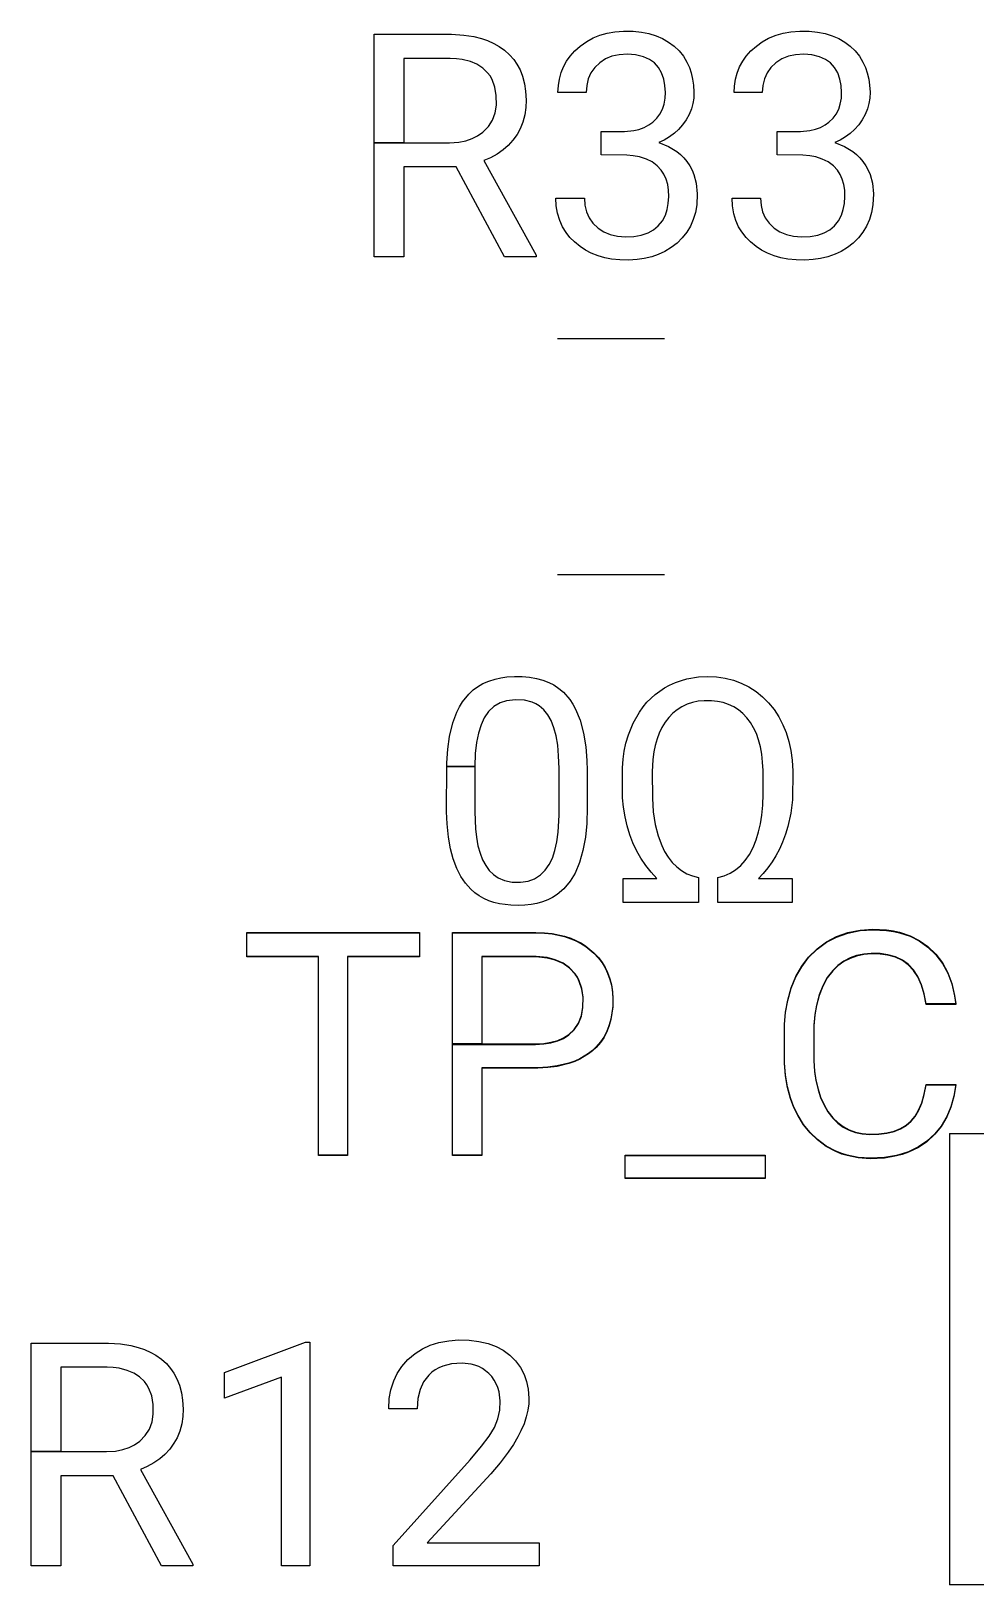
# Model space of a CAD drawing. Header units: inches. Extents: x 3.88 to 7.82, y -6.06 to -2.14.
# Drawn here: x 6.2769 to 6.4416, y -4.0157 to -3.7447 of the extents above; entities that cross this region are included whole.
import ezdxf

# ---------------------------------------------------------------- set-up
doc = ezdxf.new("R2010")
doc.units = ezdxf.units.IN
doc.header["$MEASUREMENT"] = 0
doc.layers.add('F.Silkscreen', color=41, linetype='CONTINUOUS', true_color=0xf2eda1)

msp = doc.modelspace()

# ---------------------------------------------------------------- linework, layer by layer
at = {"layer": 'F.Silkscreen', "linetype": 'CONTINUOUS'}
for p, q in [((6.33667, -3.74943), (6.33667, -3.74522)), ((6.33667, -3.74522), (6.35016, -3.74522)), ((6.35016, -3.74522), (6.35228, -3.74536)), ((6.35228, -3.74536), (6.35405, -3.74564)), ((6.35405, -3.74564), (6.35536, -3.74596)), ((6.35536, -3.74596), (6.35642, -3.74633)), ((6.37375, -3.74647), (6.37486, -3.74586)), ((6.37486, -3.74586), (6.37604, -3.74539)), ((6.37604, -3.74539), (6.37729, -3.74503)), ((6.37729, -3.74503), (6.37861, -3.74479)), ((6.37861, -3.74479), (6.38017, -3.74467)), ((6.38017, -3.74467), (6.38183, -3.7447)), ((6.38183, -3.7447), (6.38326, -3.74485)), ((6.38326, -3.74485), (6.38459, -3.74511)), ((6.38459, -3.74511), (6.38583, -3.74549)), ((6.38583, -3.74549), (6.38697, -3.74598)), ((6.38697, -3.74598), (6.38802, -3.74659)), ((6.40434, -3.74654), (6.40544, -3.74593)), ((6.40544, -3.74593), (6.40675, -3.74539)), ((6.40675, -3.74539), (6.408, -3.74503)), ((6.408, -3.74503), (6.40932, -3.74479)), ((6.40932, -3.74479), (6.41088, -3.74467)), ((6.41088, -3.74467), (6.41254, -3.7447)), ((6.41254, -3.7447), (6.41396, -3.74485)), ((6.41396, -3.74485), (6.4153, -3.74511)), ((6.4153, -3.74511), (6.41654, -3.74549)), ((6.41654, -3.74549), (6.41768, -3.74598)), ((6.41768, -3.74598), (6.41873, -3.74659)), ((6.35642, -3.74633), (6.35755, -3.74683)), ((6.35755, -3.74683), (6.35846, -3.74735)), ((6.35846, -3.74735), (6.3594, -3.74802)), ((6.3594, -3.74802), (6.36026, -3.74879)), ((6.36026, -3.74879), (6.36101, -3.74963)), ((6.37085, -3.74903), (6.37166, -3.74812)), ((6.37166, -3.74812), (6.37261, -3.74728)), ((6.37261, -3.74728), (6.37375, -3.74647)), ((6.37941, -3.7488), (6.37811, -3.74907)), ((6.38086, -3.74872), (6.37941, -3.7488)), ((6.38225, -3.74883), (6.38086, -3.74872)), ((6.38363, -3.74915), (6.38225, -3.74883)), ((6.38802, -3.74659), (6.38898, -3.74731)), ((6.38898, -3.74731), (6.38984, -3.74814)), ((6.38984, -3.74814), (6.39058, -3.74907)), ((6.40156, -3.74903), (6.40237, -3.74812)), ((6.40237, -3.74812), (6.40332, -3.74728)), ((6.40332, -3.74728), (6.40434, -3.74654)), ((6.41012, -3.7488), (6.4089, -3.74905)), ((6.41157, -3.74872), (6.41012, -3.7488)), ((6.41296, -3.74883), (6.41157, -3.74872)), ((6.41434, -3.74915), (6.41296, -3.74883)), ((6.41873, -3.74659), (6.41968, -3.74731)), ((6.41968, -3.74731), (6.42054, -3.74814)), ((6.42054, -3.74814), (6.42128, -3.74907)), ((6.33667, -3.76415), (6.33667, -3.74943)), ((6.34992, -3.74943), (6.34183, -3.74943)), ((6.34183, -3.74943), (6.34183, -3.76415)), ((6.351, -3.74949), (6.34992, -3.74943)), ((6.35202, -3.74962), (6.351, -3.74949)), ((6.35344, -3.74997), (6.35202, -3.74962)), ((6.3546, -3.75047), (6.35344, -3.74997)), ((6.35561, -3.75112), (6.3546, -3.75047)), ((6.35644, -3.75193), (6.35561, -3.75112)), ((6.36101, -3.74963), (6.36157, -3.75045)), ((6.36157, -3.75045), (6.36211, -3.75146)), ((6.36211, -3.75146), (6.36254, -3.75256)), ((6.36927, -3.75191), (6.36967, -3.75093)), ((6.36967, -3.75093), (6.37023, -3.7499)), ((6.37023, -3.7499), (6.37085, -3.74903)), ((6.37512, -3.75104), (6.37447, -3.75196)), ((6.376, -3.75019), (6.37512, -3.75104)), ((6.37702, -3.74952), (6.376, -3.75019)), ((6.37811, -3.74907), (6.37702, -3.74952)), ((6.38467, -3.74961), (6.38363, -3.74915)), ((6.38554, -3.75023), (6.38467, -3.74961)), ((6.38625, -3.75101), (6.38554, -3.75023)), ((6.3868, -3.75196), (6.38625, -3.75101)), ((6.39058, -3.74907), (6.39119, -3.75008)), ((6.39119, -3.75008), (6.39163, -3.75105)), ((6.39163, -3.75105), (6.39194, -3.75196)), ((6.39994, -3.75203), (6.40037, -3.75093)), ((6.40037, -3.75093), (6.40094, -3.7499)), ((6.40094, -3.7499), (6.40156, -3.74903)), ((6.40583, -3.75104), (6.40518, -3.75196)), ((6.40671, -3.75019), (6.40583, -3.75104)), ((6.40773, -3.74952), (6.40671, -3.75019)), ((6.4089, -3.74905), (6.40773, -3.74952)), ((6.41537, -3.74961), (6.41434, -3.74915)), ((6.41625, -3.75023), (6.41537, -3.74961)), ((6.41696, -3.75101), (6.41625, -3.75023)), ((6.41751, -3.75196), (6.41696, -3.75101)), ((6.42128, -3.74907), (6.4219, -3.75008)), ((6.4219, -3.75008), (6.42234, -3.75105)), ((6.42234, -3.75105), (6.42265, -3.75196)), ((6.35687, -3.7525), (6.35644, -3.75193)), ((6.35722, -3.75312), (6.35687, -3.7525)), ((6.35771, -3.75443), (6.35722, -3.75312)), ((6.36254, -3.75256), (6.36289, -3.7539)), ((6.36289, -3.7539), (6.36308, -3.75518)), ((6.36872, -3.75541), (6.36879, -3.75414)), ((6.36879, -3.75414), (6.36896, -3.75306)), ((6.36896, -3.75306), (6.36927, -3.75191)), ((6.37373, -3.75415), (6.37364, -3.75541)), ((6.37401, -3.75299), (6.37373, -3.75415)), ((6.37447, -3.75196), (6.37401, -3.75299)), ((6.38718, -3.75307), (6.3868, -3.75196)), ((6.38738, -3.75415), (6.38718, -3.75307)), ((6.38746, -3.75536), (6.38738, -3.75415)), ((6.39194, -3.75196), (6.3922, -3.75307)), ((6.3922, -3.75307), (6.39235, -3.75409)), ((6.39235, -3.75409), (6.39242, -3.75533)), ((6.39943, -3.75541), (6.39948, -3.75428)), ((6.39948, -3.75428), (6.39967, -3.75306)), ((6.39967, -3.75306), (6.39994, -3.75203)), ((6.40444, -3.75415), (6.40435, -3.75541)), ((6.40472, -3.75299), (6.40444, -3.75415)), ((6.40518, -3.75196), (6.40472, -3.75299)), ((6.41789, -3.75307), (6.41751, -3.75196)), ((6.41809, -3.75415), (6.41789, -3.75307)), ((6.41817, -3.75536), (6.41809, -3.75415)), ((6.42265, -3.75196), (6.42291, -3.75307)), ((6.42291, -3.75307), (6.42305, -3.75409)), ((6.42305, -3.75409), (6.42313, -3.75533)), ((6.35797, -3.75592), (6.35771, -3.75443)), ((6.35799, -3.75762), (6.35797, -3.75592)), ((6.36308, -3.75518), (6.36317, -3.75673)), ((6.36317, -3.75673), (6.36312, -3.75802)), ((6.37364, -3.75541), (6.36872, -3.75541)), ((6.38725, -3.75742), (6.38742, -3.7564)), ((6.38742, -3.7564), (6.38746, -3.75536)), ((6.39239, -3.75637), (6.39224, -3.75731)), ((6.39242, -3.75533), (6.39239, -3.75637)), ((6.40435, -3.75541), (6.39943, -3.75541)), ((6.41795, -3.75742), (6.41813, -3.7564)), ((6.41813, -3.7564), (6.41817, -3.75536)), ((6.4231, -3.75637), (6.42295, -3.75731)), ((6.42313, -3.75533), (6.4231, -3.75637)), ((6.3573, -3.76021), (6.35777, -3.75894)), ((6.35777, -3.75894), (6.35799, -3.75762)), ((6.36294, -3.75929), (6.36259, -3.76059)), ((6.36312, -3.75802), (6.36294, -3.75929)), ((6.38598, -3.75985), (6.38651, -3.75914)), ((6.38651, -3.75914), (6.38696, -3.75829)), ((6.38696, -3.75829), (6.38725, -3.75742)), ((6.39157, -3.75923), (6.39106, -3.76013)), ((6.39198, -3.75824), (6.39157, -3.75923)), ((6.39224, -3.75731), (6.39198, -3.75824)), ((6.41669, -3.75985), (6.41722, -3.75914)), ((6.41722, -3.75914), (6.41767, -3.75829)), ((6.41767, -3.75829), (6.41795, -3.75742)), ((6.42228, -3.75923), (6.42177, -3.76013)), ((6.42269, -3.75824), (6.42228, -3.75923)), ((6.42295, -3.75731), (6.42269, -3.75824)), ((6.35471, -3.76295), (6.35563, -3.76231)), ((6.35563, -3.76231), (6.35659, -3.76133)), ((6.35659, -3.76133), (6.3573, -3.76021)), ((6.36213, -3.76172), (6.36159, -3.7627)), ((6.36259, -3.76059), (6.36213, -3.76172)), ((6.37624, -3.76628), (6.37624, -3.76222)), ((6.37624, -3.76222), (6.38031, -3.76222)), ((6.38031, -3.76222), (6.38193, -3.76204)), ((6.38193, -3.76204), (6.38284, -3.76182)), ((6.38284, -3.76182), (6.38376, -3.76148)), ((6.38376, -3.76148), (6.38459, -3.76104)), ((6.38459, -3.76104), (6.38527, -3.76054)), ((6.38527, -3.76054), (6.38598, -3.75985)), ((6.38903, -3.76249), (6.38817, -3.76313)), ((6.38975, -3.76182), (6.38903, -3.76249)), ((6.39045, -3.76101), (6.38975, -3.76182)), ((6.39106, -3.76013), (6.39045, -3.76101)), ((6.40695, -3.76628), (6.40695, -3.76222)), ((6.40695, -3.76222), (6.41101, -3.76222)), ((6.41101, -3.76222), (6.41263, -3.76204)), ((6.41263, -3.76204), (6.41364, -3.7618)), ((6.41364, -3.7618), (6.41447, -3.76148)), ((6.41447, -3.76148), (6.4153, -3.76104)), ((6.4153, -3.76104), (6.41597, -3.76054)), ((6.41597, -3.76054), (6.41669, -3.75985)), ((6.42045, -3.76182), (6.41967, -3.76255)), ((6.42116, -3.76101), (6.42045, -3.76182)), ((6.42177, -3.76013), (6.42116, -3.76101)), ((6.33667, -3.78407), (6.33667, -3.76415)), ((6.33667, -3.76415), (6.34183, -3.76415)), ((6.34183, -3.76415), (6.33667, -3.76415)), ((6.34183, -3.76415), (6.34982, -3.76415)), ((6.34982, -3.76415), (6.35141, -3.76405)), ((6.35141, -3.76405), (6.35265, -3.7638)), ((6.35265, -3.7638), (6.35378, -3.76342)), ((6.35378, -3.76342), (6.35471, -3.76295)), ((6.36001, -3.76463), (6.35914, -3.76539)), ((6.36086, -3.76371), (6.36001, -3.76463)), ((6.36159, -3.7627), (6.36086, -3.76371)), ((6.38722, -3.76368), (6.38628, -3.76411)), ((6.38628, -3.76411), (6.38798, -3.7648)), ((6.38817, -3.76313), (6.38722, -3.76368)), ((6.38798, -3.7648), (6.38944, -3.76569)), ((6.41793, -3.76368), (6.41699, -3.76411)), ((6.41699, -3.76411), (6.41869, -3.7648)), ((6.41887, -3.76313), (6.41793, -3.76368)), ((6.41869, -3.7648), (6.42015, -3.76569)), ((6.41967, -3.76255), (6.41887, -3.76313)), ((6.35693, -3.76676), (6.35577, -3.76726)), ((6.35577, -3.76726), (6.3649, -3.78376)), ((6.35809, -3.76612), (6.35693, -3.76676)), ((6.35914, -3.76539), (6.35809, -3.76612)), ((6.3807, -3.7663), (6.37624, -3.76628)), ((6.38182, -3.76641), (6.3807, -3.7663)), ((6.38295, -3.76663), (6.38182, -3.76641)), ((6.38415, -3.76702), (6.38295, -3.76663)), ((6.38512, -3.76751), (6.38415, -3.76702)), ((6.38603, -3.76819), (6.38512, -3.76751)), ((6.38944, -3.76569), (6.39008, -3.76622)), ((6.39008, -3.76622), (6.39066, -3.76679)), ((6.39066, -3.76679), (6.39119, -3.76743)), ((6.39119, -3.76743), (6.3917, -3.76818)), ((6.4114, -3.7663), (6.40695, -3.76628)), ((6.41263, -3.76643), (6.4114, -3.7663)), ((6.41366, -3.76663), (6.41263, -3.76643)), ((6.41477, -3.76699), (6.41366, -3.76663)), ((6.41583, -3.76751), (6.41477, -3.76699)), ((6.41674, -3.76819), (6.41583, -3.76751)), ((6.42015, -3.76569), (6.42079, -3.76622)), ((6.42079, -3.76622), (6.42137, -3.76679)), ((6.42137, -3.76679), (6.4219, -3.76743)), ((6.4219, -3.76743), (6.42241, -3.76818)), ((6.35097, -3.76837), (6.34183, -3.76837)), ((6.34183, -3.76837), (6.34183, -3.78407)), ((6.35939, -3.78407), (6.35097, -3.76837)), ((6.38673, -3.76893), (6.38603, -3.76819)), ((6.3872, -3.76964), (6.38673, -3.76893)), ((6.38759, -3.7705), (6.3872, -3.76964)), ((6.38787, -3.77146), (6.38759, -3.7705)), ((6.3917, -3.76818), (6.3921, -3.76891)), ((6.3921, -3.76891), (6.39242, -3.76968)), ((6.39242, -3.76968), (6.39284, -3.77123)), ((6.41744, -3.76893), (6.41674, -3.76819)), ((6.41795, -3.76971), (6.41744, -3.76893)), ((6.4183, -3.7705), (6.41795, -3.76971)), ((6.41858, -3.77146), (6.4183, -3.7705)), ((6.42241, -3.76818), (6.42281, -3.76891)), ((6.42281, -3.76891), (6.42313, -3.76968)), ((6.42313, -3.76968), (6.42355, -3.77123)), ((6.38801, -3.77241), (6.38787, -3.77146)), ((6.38805, -3.77354), (6.38801, -3.77241)), ((6.39284, -3.77123), (6.39301, -3.77304)), ((6.39301, -3.77304), (6.39291, -3.77498)), ((6.41872, -3.77241), (6.41858, -3.77146)), ((6.41876, -3.77354), (6.41872, -3.77241)), ((6.42355, -3.77123), (6.42372, -3.77304)), ((6.42372, -3.77304), (6.42362, -3.77498)), ((6.36843, -3.77516), (6.36837, -3.77384)), ((6.36837, -3.77384), (6.37333, -3.77384)), ((6.36864, -3.77641), (6.36843, -3.77516)), ((6.37333, -3.77384), (6.37341, -3.77503)), ((6.37341, -3.77503), (6.37369, -3.77621)), ((6.38745, -3.77676), (6.38776, -3.77582)), ((6.38776, -3.77582), (6.38796, -3.77478)), ((6.38796, -3.77478), (6.38805, -3.77354)), ((6.39291, -3.77498), (6.39268, -3.77631)), ((6.39914, -3.77516), (6.39908, -3.77384)), ((6.39908, -3.77384), (6.40404, -3.77384)), ((6.39938, -3.77655), (6.39914, -3.77516)), ((6.40404, -3.77384), (6.40413, -3.77512)), ((6.40413, -3.77512), (6.40439, -3.77621)), ((6.41816, -3.77676), (6.41847, -3.77582)), ((6.41847, -3.77582), (6.41867, -3.77478)), ((6.41867, -3.77478), (6.41876, -3.77354)), ((6.42362, -3.77498), (6.42339, -3.77631)), ((6.36902, -3.77771), (6.36864, -3.77641)), ((6.36951, -3.77881), (6.36902, -3.77771)), ((6.37369, -3.77621), (6.37415, -3.77726)), ((6.37415, -3.77726), (6.37481, -3.77819)), ((6.37481, -3.77819), (6.37572, -3.77905)), ((6.38539, -3.77935), (6.38622, -3.77866)), ((6.38622, -3.77866), (6.38694, -3.77775)), ((6.38694, -3.77775), (6.38745, -3.77676)), ((6.39181, -3.7787), (6.39117, -3.77977)), ((6.39231, -3.77755), (6.39181, -3.7787)), ((6.39268, -3.77631), (6.39231, -3.77755)), ((6.39973, -3.77771), (6.39938, -3.77655)), ((6.40022, -3.77881), (6.39973, -3.77771)), ((6.40439, -3.77621), (6.40486, -3.77726)), ((6.40486, -3.77726), (6.40552, -3.77819)), ((6.40552, -3.77819), (6.40643, -3.77905)), ((6.4161, -3.77935), (6.41693, -3.77866)), ((6.41693, -3.77866), (6.41765, -3.77775)), ((6.41765, -3.77775), (6.41816, -3.77676)), ((6.42251, -3.7787), (6.42187, -3.77977)), ((6.42302, -3.77755), (6.42251, -3.7787)), ((6.42339, -3.77631), (6.42302, -3.77755)), ((6.37014, -3.77982), (6.36951, -3.77881)), ((6.37081, -3.78066), (6.37014, -3.77982)), ((6.37158, -3.78145), (6.37081, -3.78066)), ((6.37257, -3.78225), (6.37158, -3.78145)), ((6.37572, -3.77905), (6.37672, -3.7797)), ((6.37672, -3.7797), (6.37785, -3.78016)), ((6.37785, -3.78016), (6.3791, -3.78046)), ((6.3791, -3.78046), (6.38048, -3.78057)), ((6.38048, -3.78057), (6.38197, -3.78051)), ((6.38197, -3.78051), (6.38323, -3.78029)), ((6.38323, -3.78029), (6.38443, -3.77988)), ((6.38443, -3.77988), (6.38539, -3.77935)), ((6.39039, -3.78075), (6.38948, -3.78165)), ((6.39117, -3.77977), (6.39039, -3.78075)), ((6.40077, -3.77971), (6.40022, -3.77881)), ((6.40151, -3.78066), (6.40077, -3.77971)), ((6.40229, -3.78145), (6.40151, -3.78066)), ((6.40327, -3.78225), (6.40229, -3.78145)), ((6.40643, -3.77905), (6.40743, -3.7797)), ((6.40743, -3.7797), (6.40856, -3.78016)), ((6.40856, -3.78016), (6.40981, -3.78046)), ((6.40981, -3.78046), (6.41119, -3.78057)), ((6.41119, -3.78057), (6.41268, -3.78051)), ((6.41268, -3.78051), (6.41403, -3.78027)), ((6.41403, -3.78027), (6.41514, -3.77988)), ((6.41514, -3.77988), (6.4161, -3.77935)), ((6.4211, -3.78075), (6.42019, -3.78165)), ((6.42187, -3.77977), (6.4211, -3.78075)), ((6.34183, -3.78407), (6.33667, -3.78407)), ((6.3649, -3.78407), (6.35939, -3.78407)), ((6.3649, -3.78376), (6.3649, -3.78407)), ((6.37351, -3.78287), (6.37257, -3.78225)), ((6.37452, -3.7834), (6.37351, -3.78287)), ((6.37573, -3.78388), (6.37452, -3.7834)), ((6.37687, -3.78421), (6.37573, -3.78388)), ((6.37808, -3.78444), (6.37687, -3.78421)), ((6.38509, -3.78404), (6.38376, -3.78436)), ((6.3862, -3.78365), (6.38509, -3.78404)), ((6.38737, -3.78311), (6.3862, -3.78365)), ((6.38847, -3.78244), (6.38737, -3.78311)), ((6.38948, -3.78165), (6.38847, -3.78244)), ((6.40422, -3.78287), (6.40327, -3.78225)), ((6.40523, -3.7834), (6.40422, -3.78287)), ((6.40644, -3.78388), (6.40523, -3.7834)), ((6.40758, -3.78421), (6.40644, -3.78388)), ((6.40879, -3.78444), (6.40758, -3.78421)), ((6.4158, -3.78404), (6.41447, -3.78436)), ((6.41704, -3.7836), (6.4158, -3.78404)), ((6.41808, -3.78311), (6.41704, -3.7836)), ((6.41918, -3.78244), (6.41808, -3.78311)), ((6.42019, -3.78165), (6.41918, -3.78244)), ((6.37952, -3.78459), (6.37808, -3.78444)), ((6.38103, -3.78462), (6.37952, -3.78459)), ((6.38251, -3.78454), (6.38103, -3.78462)), ((6.38376, -3.78436), (6.38251, -3.78454)), ((6.41023, -3.78459), (6.40879, -3.78444)), ((6.41174, -3.78462), (6.41023, -3.78459)), ((6.41322, -3.78454), (6.41174, -3.78462)), ((6.41447, -3.78436), (6.41322, -3.78454)), ((6.36861, -3.79833), (6.3873, -3.79833)), ((6.36861, -3.83947), (6.3873, -3.83947)), ((6.35876, -3.85749), (6.35983, -3.85735)), ((6.35983, -3.85735), (6.36114, -3.85727)), ((6.36114, -3.85727), (6.3625, -3.85729)), ((6.3625, -3.85729), (6.36378, -3.8574)), ((6.36378, -3.8574), (6.36498, -3.85762)), ((6.39121, -3.85767), (6.39322, -3.85734)), ((6.39322, -3.85734), (6.3948, -3.85726)), ((6.3948, -3.85726), (6.39637, -3.85734)), ((6.39637, -3.85734), (6.39787, -3.85756)), ((6.35315, -3.86035), (6.35395, -3.85961)), ((6.35395, -3.85961), (6.35469, -3.85906)), ((6.35469, -3.85906), (6.35563, -3.85851)), ((6.35563, -3.85851), (6.35666, -3.85806)), ((6.35666, -3.85806), (6.35776, -3.85771)), ((6.35776, -3.85771), (6.35876, -3.85749)), ((6.36498, -3.85762), (6.3661, -3.85793)), ((6.3661, -3.85793), (6.36714, -3.85833)), ((6.36714, -3.85833), (6.36797, -3.85875)), ((6.36797, -3.85875), (6.36886, -3.85934)), ((6.36886, -3.85934), (6.36967, -3.86002)), ((6.36967, -3.86002), (6.37079, -3.86128)), ((6.38568, -3.8604), (6.3873, -3.85926)), ((6.3873, -3.85926), (6.38818, -3.85878)), ((6.38818, -3.85878), (6.3892, -3.85831)), ((6.3892, -3.85831), (6.39025, -3.85794)), ((6.39025, -3.85794), (6.39121, -3.85767)), ((6.39787, -3.85756), (6.39931, -3.85792)), ((6.39931, -3.85792), (6.40069, -3.85844)), ((6.40069, -3.85844), (6.40201, -3.8591)), ((6.40201, -3.8591), (6.40326, -3.8599)), ((6.40326, -3.8599), (6.40441, -3.86082)), ((6.35109, -3.86347), (6.35155, -3.86255)), ((6.35155, -3.86255), (6.35206, -3.8617)), ((6.35206, -3.8617), (6.35315, -3.86035)), ((6.35753, -3.8625), (6.35661, -3.86336)), ((6.35862, -3.86187), (6.35753, -3.8625)), ((6.35977, -3.8615), (6.35862, -3.86187)), ((6.3613, -3.86132), (6.35977, -3.8615)), ((6.3629, -3.86142), (6.3613, -3.86132)), ((6.36421, -3.86176), (6.3629, -3.86142)), ((6.36484, -3.86204), (6.36421, -3.86176)), ((6.36543, -3.86239), (6.36484, -3.86204)), ((6.36625, -3.86307), (6.36543, -3.86239)), ((6.37079, -3.86128), (6.37132, -3.86207)), ((6.37132, -3.86207), (6.37179, -3.86294)), ((6.38292, -3.86347), (6.38359, -3.86254)), ((6.38359, -3.86254), (6.38424, -3.86177)), ((6.38424, -3.86177), (6.38568, -3.8604)), ((6.39033, -3.86254), (6.38951, -3.86306)), ((6.39122, -3.86212), (6.39033, -3.86254)), ((6.39217, -3.8618), (6.39122, -3.86212)), ((6.39317, -3.86159), (6.39217, -3.8618)), ((6.39424, -3.86149), (6.39317, -3.86159)), ((6.39549, -3.8615), (6.39424, -3.86149)), ((6.39655, -3.86161), (6.39549, -3.8615)), ((6.39755, -3.86183), (6.39655, -3.86161)), ((6.39848, -3.86216), (6.39755, -3.86183)), ((6.39936, -3.86258), (6.39848, -3.86216)), ((6.40018, -3.86311), (6.39936, -3.86258)), ((6.40441, -3.86082), (6.40545, -3.86186)), ((6.40545, -3.86186), (6.40639, -3.86302)), ((6.34982, -3.86772), (6.35039, -3.86536)), ((6.35039, -3.86536), (6.35109, -3.86347)), ((6.35586, -3.86447), (6.3553, -3.86569)), ((6.35661, -3.86336), (6.35586, -3.86447)), ((6.36696, -3.86393), (6.36625, -3.86307)), ((6.36754, -3.86496), (6.36696, -3.86393)), ((6.36802, -3.8662), (6.36754, -3.86496)), ((6.37179, -3.86294), (6.3726, -3.86491)), ((6.3726, -3.86491), (6.3732, -3.86718)), ((6.381, -3.86743), (6.38181, -3.86541)), ((6.38181, -3.86541), (6.38292, -3.86347)), ((6.38741, -3.86525), (6.38685, -3.86617)), ((6.38804, -3.86442), (6.38741, -3.86525)), ((6.38875, -3.86369), (6.38804, -3.86442)), ((6.38951, -3.86306), (6.38875, -3.86369)), ((6.40094, -3.86374), (6.40018, -3.86311)), ((6.40164, -3.86448), (6.40094, -3.86374)), ((6.40228, -3.86531), (6.40164, -3.86448)), ((6.40284, -3.86623), (6.40228, -3.86531)), ((6.40639, -3.86302), (6.40722, -3.8643)), ((6.40722, -3.8643), (6.40795, -3.86569)), ((6.3495, -3.86992), (6.34982, -3.86772)), ((6.35486, -3.86714), (6.35453, -3.8688)), ((6.3553, -3.86569), (6.35486, -3.86714)), ((6.3684, -3.86763), (6.36802, -3.8662)), ((6.36867, -3.86926), (6.3684, -3.86763)), ((6.3732, -3.86718), (6.37357, -3.86953)), ((6.38058, -3.86889), (6.381, -3.86743)), ((6.38601, -3.86814), (6.38568, -3.86931)), ((6.38637, -3.86718), (6.38601, -3.86814)), ((6.38685, -3.86617), (6.38637, -3.86718)), ((6.40332, -3.86724), (6.40284, -3.86623)), ((6.40371, -3.86834), (6.40332, -3.86724)), ((6.40795, -3.86569), (6.4085, -3.86704)), ((6.4085, -3.86704), (6.40899, -3.86859)), ((6.34933, -3.87234), (6.3495, -3.86992)), ((6.35431, -3.87069), (6.35421, -3.87297)), ((6.35453, -3.8688), (6.35431, -3.87069)), ((6.36884, -3.8711), (6.36867, -3.86926)), ((6.37357, -3.86953), (6.37377, -3.8719)), ((6.38009, -3.87171), (6.38029, -3.87028)), ((6.38029, -3.87028), (6.38058, -3.86889)), ((6.38546, -3.8704), (6.38528, -3.87173)), ((6.38568, -3.86931), (6.38546, -3.8704)), ((6.40403, -3.86954), (6.40371, -3.86834)), ((6.40426, -3.87082), (6.40403, -3.86954)), ((6.40441, -3.87219), (6.40426, -3.87082)), ((6.40899, -3.86859), (6.40935, -3.8702)), ((6.40935, -3.8702), (6.40958, -3.87189)), ((6.34929, -3.88077), (6.34932, -3.87297)), ((6.34932, -3.87297), (6.34933, -3.87234)), ((6.34932, -3.87297), (6.35421, -3.87297)), ((6.35421, -3.87297), (6.34932, -3.87297)), ((6.35421, -3.87297), (6.35421, -3.88089)), ((6.3689, -3.87333), (6.36884, -3.8711)), ((6.3689, -3.88144), (6.3689, -3.87333)), ((6.37377, -3.8719), (6.37382, -3.87368)), ((6.37998, -3.8732), (6.38009, -3.87171)), ((6.37999, -3.87844), (6.37998, -3.8732)), ((6.38528, -3.87173), (6.38516, -3.87389)), ((6.40448, -3.87366), (6.40441, -3.87219)), ((6.40449, -3.87781), (6.40448, -3.87366)), ((6.40958, -3.87189), (6.40969, -3.8738)), ((6.37382, -3.87368), (6.37382, -3.8801)), ((6.38516, -3.87389), (6.38518, -3.87848)), ((6.40969, -3.8738), (6.40964, -3.87876)), ((6.38013, -3.88004), (6.37999, -3.87844)), ((6.38518, -3.87848), (6.38534, -3.88088)), ((6.40442, -3.8797), (6.40449, -3.87781)), ((6.40964, -3.87876), (6.40935, -3.88112)), ((6.3493, -3.88089), (6.34929, -3.88077)), ((6.34938, -3.88299), (6.3493, -3.88089)), ((6.35421, -3.88089), (6.35433, -3.88383)), ((6.36874, -3.88443), (6.3689, -3.88144)), ((6.37382, -3.8801), (6.37373, -3.88294)), ((6.38041, -3.88176), (6.38013, -3.88004)), ((6.38077, -3.88333), (6.38041, -3.88176)), ((6.38534, -3.88088), (6.38568, -3.88308)), ((6.40401, -3.88296), (6.40425, -3.88147)), ((6.40425, -3.88147), (6.40442, -3.8797)), ((6.40935, -3.88112), (6.40881, -3.88346)), ((6.34961, -3.88527), (6.34938, -3.88299)), ((6.35433, -3.88383), (6.35449, -3.8853)), ((6.3685, -3.88612), (6.36874, -3.88443)), ((6.37373, -3.88294), (6.3735, -3.8853)), ((6.38125, -3.88488), (6.38077, -3.88333)), ((6.38568, -3.88308), (6.38619, -3.88508)), ((6.40326, -3.88579), (6.4037, -3.88436)), ((6.4037, -3.88436), (6.40401, -3.88296)), ((6.40881, -3.88346), (6.4084, -3.88475)), ((6.34999, -3.88736), (6.34961, -3.88527)), ((6.35449, -3.8853), (6.35477, -3.88679)), ((6.35477, -3.88679), (6.35513, -3.88811)), ((6.36817, -3.88763), (6.3685, -3.88612)), ((6.3735, -3.8853), (6.37308, -3.88765)), ((6.3818, -3.88628), (6.38125, -3.88488)), ((6.38248, -3.88773), (6.3818, -3.88628)), ((6.38619, -3.88508), (6.38681, -3.88676)), ((6.38681, -3.88676), (6.38731, -3.88778)), ((6.4021, -3.88831), (6.40273, -3.88712)), ((6.40273, -3.88712), (6.40326, -3.88579)), ((6.40787, -3.88616), (6.40732, -3.88738)), ((6.4084, -3.88475), (6.40787, -3.88616)), ((6.35044, -3.88906), (6.34999, -3.88736)), ((6.35109, -3.89077), (6.35044, -3.88906)), ((6.35513, -3.88811), (6.35558, -3.88927)), ((6.35558, -3.88927), (6.35612, -3.89027)), ((6.36721, -3.89006), (6.36774, -3.88894)), ((6.36774, -3.88894), (6.36817, -3.88763)), ((6.37249, -3.88973), (6.37172, -3.89155)), ((6.37308, -3.88765), (6.37249, -3.88973)), ((6.38318, -3.88898), (6.38248, -3.88773)), ((6.38403, -3.89024), (6.38318, -3.88898)), ((6.38731, -3.88778), (6.38794, -3.88881)), ((6.38794, -3.88881), (6.38864, -3.88971)), ((6.38864, -3.88971), (6.38942, -3.89049)), ((6.40058, -3.89026), (6.40137, -3.88936)), ((6.40137, -3.88936), (6.4021, -3.88831)), ((6.40604, -3.88962), (6.40531, -3.89065)), ((6.40671, -3.88853), (6.40604, -3.88962)), ((6.40732, -3.88738), (6.40671, -3.88853)), ((6.35178, -3.89214), (6.35109, -3.89077)), ((6.35259, -3.89334), (6.35178, -3.89214)), ((6.35612, -3.89027), (6.35674, -3.89112)), ((6.35674, -3.89112), (6.35746, -3.89182)), ((6.35746, -3.89182), (6.35827, -3.89237)), ((6.35827, -3.89237), (6.35937, -3.89285)), ((6.36352, -3.89295), (6.36463, -3.89255)), ((6.36463, -3.89255), (6.36568, -3.89189)), ((6.36568, -3.89189), (6.36651, -3.89108)), ((6.36651, -3.89108), (6.36721, -3.89006)), ((6.37172, -3.89155), (6.37087, -3.89297)), ((6.38008, -3.89667), (6.38008, -3.8925)), ((6.38008, -3.8925), (6.38598, -3.8925)), ((6.38496, -3.89142), (6.38403, -3.89024)), ((6.38598, -3.8925), (6.38496, -3.89142)), ((6.38942, -3.89049), (6.39026, -3.89114)), ((6.39026, -3.89114), (6.39118, -3.89167)), ((6.39118, -3.89167), (6.39217, -3.89207)), ((6.39217, -3.89207), (6.39323, -3.89234)), ((6.39323, -3.89234), (6.39323, -3.89667)), ((6.39661, -3.89234), (6.39772, -3.89205)), ((6.39661, -3.89667), (6.39661, -3.89234)), ((6.39772, -3.89205), (6.39875, -3.8916)), ((6.39875, -3.8916), (6.3997, -3.891)), ((6.3997, -3.891), (6.40058, -3.89026)), ((6.40452, -3.89161), (6.40366, -3.8925)), ((6.40366, -3.8925), (6.40953, -3.8925)), ((6.40531, -3.89065), (6.40452, -3.89161)), ((6.40953, -3.8925), (6.40953, -3.89667)), ((6.35353, -3.89439), (6.35259, -3.89334)), ((6.35422, -3.89499), (6.35353, -3.89439)), ((6.35497, -3.89553), (6.35422, -3.89499)), ((6.35937, -3.89285), (6.36071, -3.89312)), ((6.36071, -3.89312), (6.36217, -3.89315)), ((6.36217, -3.89315), (6.36352, -3.89295)), ((6.36857, -3.89531), (6.36778, -3.8958)), ((6.36975, -3.89431), (6.36857, -3.89531)), ((6.37087, -3.89297), (6.36975, -3.89431)), ((6.35578, -3.89599), (6.35497, -3.89553)), ((6.35664, -3.89638), (6.35578, -3.89599)), ((6.35756, -3.89669), (6.35664, -3.89638)), ((6.35854, -3.89693), (6.35756, -3.89669)), ((6.36048, -3.89719), (6.35854, -3.89693)), ((6.36181, -3.89722), (6.36048, -3.89719)), ((6.36295, -3.89717), (6.36181, -3.89722)), ((6.36404, -3.89705), (6.36295, -3.89717)), ((6.36506, -3.89685), (6.36404, -3.89705)), ((6.36602, -3.89658), (6.36506, -3.89685)), ((6.36693, -3.89623), (6.36602, -3.89658)), ((6.36778, -3.8958), (6.36693, -3.89623)), ((6.39323, -3.89667), (6.38008, -3.89667)), ((6.40953, -3.89667), (6.39661, -3.89667)), ((6.31447, -3.90612), (6.31447, -3.90191)), ((6.31447, -3.90191), (6.34455, -3.90191)), ((6.31447, -3.9062), (6.31447, -3.90199)), ((6.31447, -3.90199), (6.34455, -3.90199)), ((6.34455, -3.90191), (6.34455, -3.90612)), ((6.34455, -3.90199), (6.34455, -3.9062)), ((6.35033, -3.90612), (6.35033, -3.90191)), ((6.35033, -3.90191), (6.36486, -3.90191)), ((6.35033, -3.9062), (6.35033, -3.90199)), ((6.35033, -3.90199), (6.36486, -3.90199)), ((6.36486, -3.90191), (6.3664, -3.90197)), ((6.36486, -3.90199), (6.3664, -3.90205)), ((6.3664, -3.90197), (6.36768, -3.90211)), ((6.3664, -3.90205), (6.36768, -3.90219)), ((6.36768, -3.90211), (6.36988, -3.90257)), ((6.36768, -3.90219), (6.36988, -3.90265)), ((6.36988, -3.90257), (6.37097, -3.90293)), ((6.36988, -3.90265), (6.37097, -3.90301)), ((6.37097, -3.90293), (6.37185, -3.9033)), ((6.37097, -3.90301), (6.37185, -3.90338)), ((6.37185, -3.9033), (6.37282, -3.9038)), ((6.37185, -3.90338), (6.37282, -3.90388)), ((6.41557, -3.90356), (6.41729, -3.90265)), ((6.41557, -3.90364), (6.41729, -3.90273)), ((6.41729, -3.90265), (6.41927, -3.90194)), ((6.41729, -3.90273), (6.41927, -3.90202)), ((6.41927, -3.90194), (6.42139, -3.90151)), ((6.41927, -3.90202), (6.42139, -3.90159)), ((6.42139, -3.90151), (6.42365, -3.90136)), ((6.42139, -3.90159), (6.42365, -3.90144)), ((6.42365, -3.90136), (6.42603, -3.90148)), ((6.42365, -3.90144), (6.42603, -3.90156)), ((6.42603, -3.90148), (6.42725, -3.90166)), ((6.42603, -3.90156), (6.42725, -3.90174)), ((6.42725, -3.90166), (6.42826, -3.90189)), ((6.42725, -3.90174), (6.42826, -3.90197)), ((6.42826, -3.90189), (6.43013, -3.90252)), ((6.42826, -3.90197), (6.43013, -3.90259)), ((6.43013, -3.90252), (6.4317, -3.90331)), ((6.43013, -3.90259), (6.4317, -3.90339)), ((6.4317, -3.90331), (6.43324, -3.9044)), ((6.4317, -3.90339), (6.43324, -3.90448)), ((6.32695, -3.90612), (6.31447, -3.90612)), ((6.32695, -3.9062), (6.31447, -3.9062)), ((6.32695, -3.94077), (6.32695, -3.90612)), ((6.32695, -3.94085), (6.32695, -3.9062)), ((6.34455, -3.90612), (6.33203, -3.90612)), ((6.33203, -3.90612), (6.33203, -3.94077)), ((6.34455, -3.9062), (6.33203, -3.9062)), ((6.33203, -3.9062), (6.33203, -3.94085)), ((6.35033, -3.92136), (6.35033, -3.90612)), ((6.35033, -3.92144), (6.35033, -3.9062)), ((6.36494, -3.90612), (6.35545, -3.90612)), ((6.35545, -3.90612), (6.35545, -3.92136)), ((6.36494, -3.9062), (6.35545, -3.9062)), ((6.35545, -3.9062), (6.35545, -3.92144)), ((6.36686, -3.90631), (6.36494, -3.90612)), ((6.36686, -3.90638), (6.36494, -3.9062)), ((6.37282, -3.9038), (6.37359, -3.90429)), ((6.37282, -3.90388), (6.37359, -3.90437)), ((6.37359, -3.90429), (6.375, -3.90545)), ((6.37359, -3.90437), (6.375, -3.90553)), ((6.375, -3.90545), (6.3758, -3.90632)), ((6.375, -3.90553), (6.3758, -3.9064)), ((6.41243, -3.90624), (6.4139, -3.90478)), ((6.41243, -3.90632), (6.4139, -3.90486)), ((6.4139, -3.90478), (6.41557, -3.90356)), ((6.4139, -3.90486), (6.41557, -3.90364)), ((6.4208, -3.90596), (6.41965, -3.90637)), ((6.4208, -3.90604), (6.41965, -3.90645)), ((6.42203, -3.9057), (6.4208, -3.90596)), ((6.42203, -3.90578), (6.4208, -3.90604)), ((6.42334, -3.90558), (6.42203, -3.9057)), ((6.42334, -3.90566), (6.42203, -3.90578)), ((6.42489, -3.90561), (6.42334, -3.90558)), ((6.42489, -3.90569), (6.42334, -3.90566)), ((6.42624, -3.9058), (6.42489, -3.90561)), ((6.42624, -3.90587), (6.42489, -3.90569)), ((6.42755, -3.90616), (6.42624, -3.9058)), ((6.42755, -3.90624), (6.42624, -3.90587)), ((6.4288, -3.90674), (6.42755, -3.90616)), ((6.43324, -3.9044), (6.43461, -3.90573)), ((6.43324, -3.90448), (6.43461, -3.90581)), ((6.43461, -3.90573), (6.43575, -3.90725)), ((6.43461, -3.90581), (6.43575, -3.90732)), ((6.36826, -3.90667), (6.36686, -3.90631)), ((6.36826, -3.90675), (6.36686, -3.90638)), ((6.3696, -3.90727), (6.36826, -3.90667)), ((6.3696, -3.90735), (6.36826, -3.90675)), ((6.37075, -3.9081), (6.3696, -3.90727)), ((6.37075, -3.90817), (6.3696, -3.90735)), ((6.3717, -3.90912), (6.37075, -3.9081)), ((6.3717, -3.9092), (6.37075, -3.90817)), ((6.3758, -3.90632), (6.37642, -3.90714)), ((6.3758, -3.9064), (6.37642, -3.90722)), ((6.37642, -3.90714), (6.37694, -3.90801)), ((6.37642, -3.90722), (6.37694, -3.90809)), ((6.37694, -3.90801), (6.37738, -3.90893)), ((6.37694, -3.90809), (6.37738, -3.90901)), ((6.41022, -3.90961), (6.41124, -3.90782)), ((6.41022, -3.90969), (6.41124, -3.9079)), ((6.41124, -3.90782), (6.41243, -3.90624)), ((6.41124, -3.9079), (6.41243, -3.90632)), ((6.41663, -3.90855), (6.41567, -3.90978)), ((6.41663, -3.90862), (6.41567, -3.90986)), ((6.41751, -3.90769), (6.41663, -3.90855)), ((6.41751, -3.90777), (6.41663, -3.90862)), ((6.41859, -3.90692), (6.41751, -3.90769)), ((6.41859, -3.90699), (6.41751, -3.90777)), ((6.41965, -3.90637), (6.41859, -3.90692)), ((6.41965, -3.90645), (6.41859, -3.90699)), ((6.4288, -3.90682), (6.42755, -3.90624)), ((6.42981, -3.90747), (6.4288, -3.90674)), ((6.42981, -3.90755), (6.4288, -3.90682)), ((6.43074, -3.90845), (6.42981, -3.90747)), ((6.43074, -3.90853), (6.42981, -3.90755)), ((6.43148, -3.90958), (6.43074, -3.90845)), ((6.43148, -3.90966), (6.43074, -3.90853)), ((6.43575, -3.90725), (6.43668, -3.90895)), ((6.43575, -3.90732), (6.43668, -3.90903)), ((6.37211, -3.90973), (6.3717, -3.90912)), ((6.37211, -3.9098), (6.3717, -3.9092)), ((6.37244, -3.91038), (6.37211, -3.90973)), ((6.37244, -3.91046), (6.37211, -3.9098)), ((6.3729, -3.91171), (6.37244, -3.91038)), ((6.3729, -3.91179), (6.37244, -3.91046)), ((6.37738, -3.90893), (6.37778, -3.91004)), ((6.37738, -3.90901), (6.37778, -3.91012)), ((6.37778, -3.91004), (6.37803, -3.91106)), ((6.37778, -3.91012), (6.37803, -3.91114)), ((6.37803, -3.91106), (6.37822, -3.9123)), ((6.37803, -3.91114), (6.37822, -3.91237)), ((6.40878, -3.91372), (6.40939, -3.91159)), ((6.40939, -3.91159), (6.41022, -3.90961)), ((6.40939, -3.91167), (6.41022, -3.90969)), ((6.41488, -3.91121), (6.41425, -3.91282)), ((6.41488, -3.91129), (6.41425, -3.9129)), ((6.41567, -3.90978), (6.41488, -3.91121)), ((6.41567, -3.90986), (6.41488, -3.91129)), ((6.43213, -3.91104), (6.43148, -3.90958)), ((6.43213, -3.91112), (6.43148, -3.90966)), ((6.4326, -3.91261), (6.43213, -3.91104)), ((6.4326, -3.91269), (6.43213, -3.91112)), ((6.43668, -3.90895), (6.43739, -3.91083)), ((6.43668, -3.90903), (6.43739, -3.91091)), ((6.43739, -3.91083), (6.43788, -3.91291)), ((6.43739, -3.91091), (6.43788, -3.91298)), ((6.37311, -3.9132), (6.3729, -3.91171)), ((6.37311, -3.91328), (6.3729, -3.91179)), ((6.37308, -3.91494), (6.37311, -3.9132)), ((6.37308, -3.91502), (6.37311, -3.91328)), ((6.37822, -3.9123), (6.37828, -3.91343)), ((6.37822, -3.91237), (6.37828, -3.91351)), ((6.37828, -3.91343), (6.37826, -3.9148)), ((6.37828, -3.91351), (6.37826, -3.91488)), ((6.4084, -3.91583), (6.40878, -3.91372)), ((6.4084, -3.91591), (6.40878, -3.9138)), ((6.40878, -3.9138), (6.40939, -3.91167)), ((6.41425, -3.91282), (6.41378, -3.91461)), ((6.41425, -3.9129), (6.41378, -3.91469)), ((6.43293, -3.91439), (6.4326, -3.91261)), ((6.43293, -3.91447), (6.4326, -3.91269)), ((6.43788, -3.91291), (6.43809, -3.91439)), ((6.43788, -3.91298), (6.43809, -3.91447)), ((6.37228, -3.91774), (6.3728, -3.91643)), ((6.37228, -3.91782), (6.3728, -3.91651)), ((6.3728, -3.91643), (6.37308, -3.91494)), ((6.3728, -3.91651), (6.37308, -3.91502)), ((6.37814, -3.91596), (6.37794, -3.91705)), ((6.37814, -3.91603), (6.37794, -3.91713)), ((6.37826, -3.9148), (6.37814, -3.91596)), ((6.37826, -3.91488), (6.37814, -3.91603)), ((6.40821, -3.9179), (6.4084, -3.91583)), ((6.40821, -3.91798), (6.4084, -3.91591)), ((6.41352, -3.91621), (6.41336, -3.91812)), ((6.41352, -3.91628), (6.41336, -3.9182)), ((6.41378, -3.91461), (6.41352, -3.91621)), ((6.41378, -3.91469), (6.41352, -3.91628)), ((6.43809, -3.91439), (6.43293, -3.91439)), ((6.43809, -3.91447), (6.43293, -3.91447)), ((6.36966, -3.92032), (6.37061, -3.91972)), ((6.37061, -3.91972), (6.37153, -3.91885)), ((6.37061, -3.9198), (6.37153, -3.91893)), ((6.37153, -3.91885), (6.37228, -3.91774)), ((6.37153, -3.91893), (6.37228, -3.91782)), ((6.37717, -3.91932), (6.37669, -3.9202)), ((6.37717, -3.91939), (6.37669, -3.92028)), ((6.37761, -3.91822), (6.37717, -3.91932)), ((6.37761, -3.9183), (6.37717, -3.91939)), ((6.37794, -3.91705), (6.37761, -3.91822)), ((6.37794, -3.91713), (6.37761, -3.9183)), ((6.40821, -3.92466), (6.40821, -3.9179)), ((6.40821, -3.92474), (6.40821, -3.91798)), ((6.41336, -3.91812), (6.41334, -3.92426)), ((6.41336, -3.9182), (6.41334, -3.92434)), ((6.35033, -3.94077), (6.35033, -3.92136)), ((6.35033, -3.92136), (6.35545, -3.92136)), ((6.35545, -3.92136), (6.35033, -3.92136)), ((6.35033, -3.94085), (6.35033, -3.92144)), ((6.35033, -3.92144), (6.35545, -3.92144)), ((6.35545, -3.92144), (6.35033, -3.92144)), ((6.35545, -3.92136), (6.36479, -3.92136)), ((6.35545, -3.92144), (6.36479, -3.92144)), ((6.36479, -3.92136), (6.36625, -3.92128)), ((6.36479, -3.92144), (6.36625, -3.92136)), ((6.36625, -3.92128), (6.36747, -3.92109)), ((6.36625, -3.92136), (6.36747, -3.92117)), ((6.36747, -3.92109), (6.36867, -3.92075)), ((6.36747, -3.92117), (6.36867, -3.92083)), ((6.36867, -3.92075), (6.36966, -3.92032)), ((6.36867, -3.92083), (6.36966, -3.9204)), ((6.36966, -3.9204), (6.37061, -3.9198)), ((6.37538, -3.9219), (6.37474, -3.9225)), ((6.37538, -3.92198), (6.37474, -3.92258)), ((6.37612, -3.92103), (6.37538, -3.9219)), ((6.37612, -3.92111), (6.37538, -3.92198)), ((6.37669, -3.9202), (6.37612, -3.92103)), ((6.37669, -3.92028), (6.37612, -3.92111)), ((6.37059, -3.92473), (6.3686, -3.92521)), ((6.37059, -3.9248), (6.3686, -3.92528)), ((6.37165, -3.92435), (6.37059, -3.92473)), ((6.37165, -3.92443), (6.37059, -3.9248)), ((6.37251, -3.92397), (6.37165, -3.92435)), ((6.37251, -3.92404), (6.37165, -3.92443)), ((6.37405, -3.92304), (6.37251, -3.92397)), ((6.37405, -3.92312), (6.37251, -3.92404)), ((6.37474, -3.9225), (6.37405, -3.92304)), ((6.37474, -3.92258), (6.37405, -3.92312)), ((6.4084, -3.92684), (6.40821, -3.92466)), ((6.4084, -3.92692), (6.40821, -3.92474)), ((6.41334, -3.92426), (6.41347, -3.92612)), ((6.41334, -3.92434), (6.41347, -3.92619)), ((6.3652, -3.92552), (6.35545, -3.92553)), ((6.35545, -3.92553), (6.35545, -3.94077)), ((6.3652, -3.9256), (6.35545, -3.92561)), ((6.35545, -3.92561), (6.35545, -3.94085)), ((6.36696, -3.92542), (6.3652, -3.92552)), ((6.36696, -3.9255), (6.3652, -3.9256)), ((6.3686, -3.92521), (6.36696, -3.92542)), ((6.3686, -3.92528), (6.36696, -3.9255)), ((6.40875, -3.92888), (6.4084, -3.92684)), ((6.40875, -3.92896), (6.4084, -3.92692)), ((6.41347, -3.92612), (6.4137, -3.92768)), ((6.41347, -3.92619), (6.4137, -3.92775)), ((6.4137, -3.92768), (6.41407, -3.92929)), ((6.4137, -3.92775), (6.41407, -3.92937)), ((6.40927, -3.9308), (6.40875, -3.92888)), ((6.40927, -3.93088), (6.40875, -3.92896)), ((6.41407, -3.92929), (6.41452, -3.93063)), ((6.41407, -3.92937), (6.41452, -3.93071)), ((6.43216, -3.93164), (6.4326, -3.93015)), ((6.43216, -3.93172), (6.4326, -3.93022)), ((6.4326, -3.93015), (6.43293, -3.92844)), ((6.4326, -3.93022), (6.43293, -3.92852)), ((6.43293, -3.92844), (6.43809, -3.92844)), ((6.43293, -3.92852), (6.43809, -3.92852)), ((6.43775, -3.93047), (6.43723, -3.93234)), ((6.43775, -3.93055), (6.43723, -3.93242)), ((6.43809, -3.92844), (6.43775, -3.93047)), ((6.43809, -3.92852), (6.43775, -3.93055)), ((6.40987, -3.93238), (6.40927, -3.9308)), ((6.40987, -3.93246), (6.40927, -3.93088)), ((6.41059, -3.93387), (6.40987, -3.93238)), ((6.41059, -3.93394), (6.40987, -3.93246)), ((6.41452, -3.93063), (6.41514, -3.932)), ((6.41452, -3.93071), (6.41514, -3.93208)), ((6.41514, -3.932), (6.4158, -3.93313)), ((6.41514, -3.93208), (6.4158, -3.93321)), ((6.4158, -3.93313), (6.41666, -3.93424)), ((6.4158, -3.93321), (6.41666, -3.93432)), ((6.43101, -3.93395), (6.43161, -3.93294)), ((6.43101, -3.93403), (6.43161, -3.93302)), ((6.43161, -3.93294), (6.43216, -3.93164)), ((6.43161, -3.93302), (6.43216, -3.93172)), ((6.43723, -3.93234), (6.43652, -3.93404)), ((6.43723, -3.93242), (6.43652, -3.93411)), ((6.41156, -3.93541), (6.41059, -3.93387)), ((6.41156, -3.93548), (6.41059, -3.93394)), ((6.4127, -3.93681), (6.41156, -3.93541)), ((6.4127, -3.93689), (6.41156, -3.93548)), ((6.41666, -3.93424), (6.41752, -3.93509)), ((6.41666, -3.93432), (6.41752, -3.93517)), ((6.41752, -3.93509), (6.41846, -3.93579)), ((6.41752, -3.93517), (6.41846, -3.93587)), ((6.41846, -3.93579), (6.41949, -3.93634)), ((6.41846, -3.93587), (6.41949, -3.93642)), ((6.42846, -3.93611), (6.42946, -3.93552)), ((6.42846, -3.93619), (6.42946, -3.9356)), ((6.42946, -3.93552), (6.43032, -3.93479)), ((6.42946, -3.9356), (6.43032, -3.93487)), ((6.43032, -3.93479), (6.43101, -3.93395)), ((6.43032, -3.93487), (6.43101, -3.93403)), ((6.43554, -3.9357), (6.43444, -3.93705)), ((6.43554, -3.93578), (6.43444, -3.93713)), ((6.43652, -3.93404), (6.43554, -3.9357)), ((6.43652, -3.93411), (6.43554, -3.93578)), ((6.41396, -3.93804), (6.4127, -3.93681)), ((6.41396, -3.93812), (6.4127, -3.93689)), ((6.41549, -3.93918), (6.41396, -3.93804)), ((6.41549, -3.93926), (6.41396, -3.93812)), ((6.41949, -3.93634), (6.4206, -3.93674)), ((6.41949, -3.93642), (6.4206, -3.93682)), ((6.4206, -3.93674), (6.42179, -3.937)), ((6.4206, -3.93682), (6.42179, -3.93707)), ((6.42179, -3.937), (6.42307, -3.9371)), ((6.42179, -3.93707), (6.42307, -3.93718)), ((6.42307, -3.9371), (6.42465, -3.93706)), ((6.42307, -3.93718), (6.42465, -3.93714)), ((6.42465, -3.93706), (6.42606, -3.93688)), ((6.42465, -3.93714), (6.42606, -3.93696)), ((6.42606, -3.93688), (6.42733, -3.93656)), ((6.42606, -3.93696), (6.42733, -3.93664)), ((6.42733, -3.93656), (6.42846, -3.93611)), ((6.42733, -3.93664), (6.42846, -3.93619)), ((6.43304, -3.93834), (6.4316, -3.93933)), ((6.43304, -3.93842), (6.4316, -3.93941)), ((6.43444, -3.93705), (6.43304, -3.93834)), ((6.43444, -3.93713), (6.43304, -3.93842)), ((6.43701, -3.93701), (6.43701, -4.01575)), ((6.43701, -3.93701), (6.51575, -3.93701)), ((6.33203, -3.94077), (6.32695, -3.94077)), ((6.33203, -3.94085), (6.32695, -3.94085)), ((6.35545, -3.94077), (6.35033, -3.94077)), ((6.35545, -3.94085), (6.35033, -3.94085)), ((6.38041, -3.94478), (6.38041, -3.94077)), ((6.38041, -3.94077), (6.40486, -3.94077)), ((6.38041, -3.94486), (6.38041, -3.94085)), ((6.38041, -3.94085), (6.40486, -3.94085)), ((6.40486, -3.94077), (6.40486, -3.94478)), ((6.40486, -3.94085), (6.40486, -3.94486)), ((6.41716, -3.94008), (6.41549, -3.93918)), ((6.41716, -3.94016), (6.41549, -3.93926)), ((6.41822, -3.9405), (6.41716, -3.94008)), ((6.41822, -3.94058), (6.41716, -3.94016)), ((6.41914, -3.94078), (6.41822, -3.9405)), ((6.41914, -3.94086), (6.41822, -3.94058)), ((6.42108, -3.94117), (6.41914, -3.94078)), ((6.42108, -3.94125), (6.41914, -3.94086)), ((6.42315, -3.94132), (6.42108, -3.94117)), ((6.42315, -3.9414), (6.42108, -3.94125)), ((6.42565, -3.9412), (6.42315, -3.94132)), ((6.42565, -3.94128), (6.42315, -3.9414)), ((6.42777, -3.94084), (6.42565, -3.9412)), ((6.42777, -3.94092), (6.42565, -3.94128)), ((6.42875, -3.94057), (6.42777, -3.94084)), ((6.42875, -3.94065), (6.42777, -3.94092)), ((6.42985, -3.94019), (6.42875, -3.94057)), ((6.42985, -3.94027), (6.42875, -3.94065)), ((6.4316, -3.93933), (6.42985, -3.94019)), ((6.4316, -3.93941), (6.42985, -3.94027)), ((6.40486, -3.94478), (6.38041, -3.94478)), ((6.40486, -3.94486), (6.38041, -3.94486)), ((6.27685, -3.97778), (6.27685, -3.97356)), ((6.27685, -3.97356), (6.29033, -3.97357)), ((6.29033, -3.97357), (6.29245, -3.97371)), ((6.29245, -3.97371), (6.29422, -3.97398)), ((6.31055, -3.97868), (6.32472, -3.97337)), ((6.32472, -3.97337), (6.32547, -3.97337)), ((6.32547, -3.97337), (6.32547, -4.01242)), ((6.34507, -3.97457), (6.34644, -3.97395)), ((6.34644, -3.97395), (6.34792, -3.97348)), ((6.34792, -3.97348), (6.34967, -3.97315)), ((6.34967, -3.97315), (6.35139, -3.97302)), ((6.35139, -3.97302), (6.35325, -3.97306)), ((6.35325, -3.97306), (6.35495, -3.97326)), ((6.35495, -3.97326), (6.35652, -3.97363)), ((6.35652, -3.97363), (6.35795, -3.97418)), ((6.29422, -3.97398), (6.29553, -3.97431)), ((6.29553, -3.97431), (6.2966, -3.97467)), ((6.2966, -3.97467), (6.29772, -3.97518)), ((6.29772, -3.97518), (6.29863, -3.97569)), ((6.29863, -3.97569), (6.29958, -3.97637)), ((6.29958, -3.97637), (6.30044, -3.97713)), ((6.3415, -3.97763), (6.34257, -3.97642)), ((6.34257, -3.97642), (6.34382, -3.97537)), ((6.34382, -3.97537), (6.34507, -3.97457)), ((6.35795, -3.97418), (6.35914, -3.97481)), ((6.35914, -3.97481), (6.36031, -3.97567)), ((6.36031, -3.97567), (6.36134, -3.97668)), ((6.36134, -3.97668), (6.36217, -3.97781)), ((6.27685, -3.9925), (6.27685, -3.97778)), ((6.29009, -3.97778), (6.28201, -3.97778)), ((6.28201, -3.97778), (6.28201, -3.9925)), ((6.29118, -3.97783), (6.29009, -3.97778)), ((6.29219, -3.97796), (6.29118, -3.97783)), ((6.29362, -3.97832), (6.29219, -3.97796)), ((6.29478, -3.97882), (6.29362, -3.97832)), ((6.29578, -3.97947), (6.29478, -3.97882)), ((6.30044, -3.97713), (6.30118, -3.97798)), ((6.30118, -3.97798), (6.30175, -3.97879)), ((6.30175, -3.97879), (6.30229, -3.9798)), ((6.31055, -3.98317), (6.31055, -3.97868)), ((6.34008, -3.98015), (6.3407, -3.97884)), ((6.3407, -3.97884), (6.3415, -3.97763)), ((6.34618, -3.97915), (6.34571, -3.97971)), ((6.34672, -3.97866), (6.34618, -3.97915)), ((6.34731, -3.97824), (6.34672, -3.97866)), ((6.34795, -3.97788), (6.34731, -3.97824)), ((6.34864, -3.97759), (6.34795, -3.97788)), ((6.35018, -3.9772), (6.34864, -3.97759)), ((6.35202, -3.97707), (6.35018, -3.9772)), ((6.35356, -3.97722), (6.35202, -3.97707)), ((6.35422, -3.97739), (6.35356, -3.97722)), ((6.35492, -3.97766), (6.35422, -3.97739)), ((6.35557, -3.978), (6.35492, -3.97766)), ((6.35611, -3.97837), (6.35557, -3.978)), ((6.35667, -3.97886), (6.35611, -3.97837)), ((6.35717, -3.97941), (6.35667, -3.97886)), ((6.36217, -3.97781), (6.36282, -3.97905)), ((6.36282, -3.97905), (6.36325, -3.98027)), ((6.29662, -3.98028), (6.29578, -3.97947)), ((6.29704, -3.98085), (6.29662, -3.98028)), ((6.2974, -3.98147), (6.29704, -3.98085)), ((6.29789, -3.98278), (6.2974, -3.98147)), ((6.30229, -3.9798), (6.30272, -3.9809)), ((6.30272, -3.9809), (6.30307, -3.98224)), ((6.32051, -3.97951), (6.31055, -3.98317)), ((6.32051, -4.01242), (6.32051, -3.97951)), ((6.33931, -3.98323), (6.33959, -3.9817)), ((6.33959, -3.9817), (6.34008, -3.98015)), ((6.34468, -3.98168), (6.3443, -3.98325)), ((6.3453, -3.98032), (6.34468, -3.98168)), ((6.34571, -3.97971), (6.3453, -3.98032)), ((6.3576, -3.98), (6.35717, -3.97941)), ((6.35795, -3.98064), (6.3576, -3.98)), ((6.35824, -3.98132), (6.35795, -3.98064)), ((6.35845, -3.98204), (6.35824, -3.98132)), ((6.35865, -3.98362), (6.35845, -3.98204)), ((6.36325, -3.98027), (6.36353, -3.98159)), ((6.36353, -3.98159), (6.36366, -3.98315)), ((6.29815, -3.98427), (6.29789, -3.98278)), ((6.29816, -3.98596), (6.29815, -3.98427)), ((6.30307, -3.98224), (6.30326, -3.98353)), ((6.30326, -3.98353), (6.30335, -3.98508)), ((6.33921, -3.98502), (6.33931, -3.98323)), ((6.3443, -3.98325), (6.34417, -3.98502)), ((6.35857, -3.98527), (6.35865, -3.98362)), ((6.36363, -3.98417), (6.36348, -3.98528)), ((6.36366, -3.98315), (6.36363, -3.98417)), ((6.29748, -3.98855), (6.29795, -3.98728)), ((6.29795, -3.98728), (6.29816, -3.98596)), ((6.3033, -3.98636), (6.30312, -3.98763)), ((6.30335, -3.98508), (6.3033, -3.98636)), ((6.34417, -3.98502), (6.33921, -3.98502)), ((6.35763, -3.98827), (6.35823, -3.98679)), ((6.35823, -3.98679), (6.35857, -3.98527)), ((6.3632, -3.98644), (6.3628, -3.98763)), ((6.36348, -3.98528), (6.3632, -3.98644)), ((6.2958, -3.99065), (6.29676, -3.98968)), ((6.29676, -3.98968), (6.29748, -3.98855)), ((6.30231, -3.99007), (6.30176, -3.99104)), ((6.30277, -3.98893), (6.30231, -3.99007)), ((6.30312, -3.98763), (6.30277, -3.98893)), ((6.35541, -3.99156), (6.35672, -3.98978)), ((6.35672, -3.98978), (6.35763, -3.98827)), ((6.36171, -3.98993), (6.36094, -3.99124)), ((6.36226, -3.98887), (6.36171, -3.98993)), ((6.3628, -3.98763), (6.36226, -3.98887)), ((6.27685, -4.01242), (6.27685, -3.9925)), ((6.27685, -3.9925), (6.28201, -3.9925)), ((6.28201, -3.9925), (6.27685, -3.9925)), ((6.28201, -3.9925), (6.29, -3.9925)), ((6.29, -3.9925), (6.29159, -3.99239)), ((6.29159, -3.99239), (6.29282, -3.99215)), ((6.29282, -3.99215), (6.29395, -3.99177)), ((6.29395, -3.99177), (6.29489, -3.9913)), ((6.29489, -3.9913), (6.2958, -3.99065)), ((6.30103, -3.99205), (6.30019, -3.99297)), ((6.30176, -3.99104), (6.30103, -3.99205)), ((6.35343, -3.99392), (6.35541, -3.99156)), ((6.36004, -3.99258), (6.35864, -3.99444)), ((6.36094, -3.99124), (6.36004, -3.99258)), ((6.2971, -3.99511), (6.29594, -3.99561)), ((6.29594, -3.99561), (6.30508, -4.01211)), ((6.29827, -3.99447), (6.2971, -3.99511)), ((6.29932, -3.99373), (6.29827, -3.99447)), ((6.30019, -3.99297), (6.29932, -3.99373)), ((6.33996, -4.00888), (6.35343, -3.99392)), ((6.35864, -3.99444), (6.35701, -3.99637)), ((6.29114, -3.99671), (6.28201, -3.99671)), ((6.28201, -3.99671), (6.28201, -4.01242)), ((6.29957, -4.01242), (6.29114, -3.99671)), ((6.35701, -3.99637), (6.34591, -4.00841)), ((6.33996, -4.01242), (6.33996, -4.00888)), ((6.34591, -4.00841), (6.36543, -4.00841)), ((6.36543, -4.00841), (6.36543, -4.01242)), ((6.28201, -4.01242), (6.27685, -4.01242)), ((6.30508, -4.01242), (6.29957, -4.01242)), ((6.30508, -4.01211), (6.30508, -4.01242)), ((6.32547, -4.01242), (6.32051, -4.01242)), ((6.36543, -4.01242), (6.33996, -4.01242)), ((6.51575, -4.01575), (6.43701, -4.01575))]:
    msp.add_line(p, q, dxfattribs=at)

doc.saveas('drawing.dxf')
